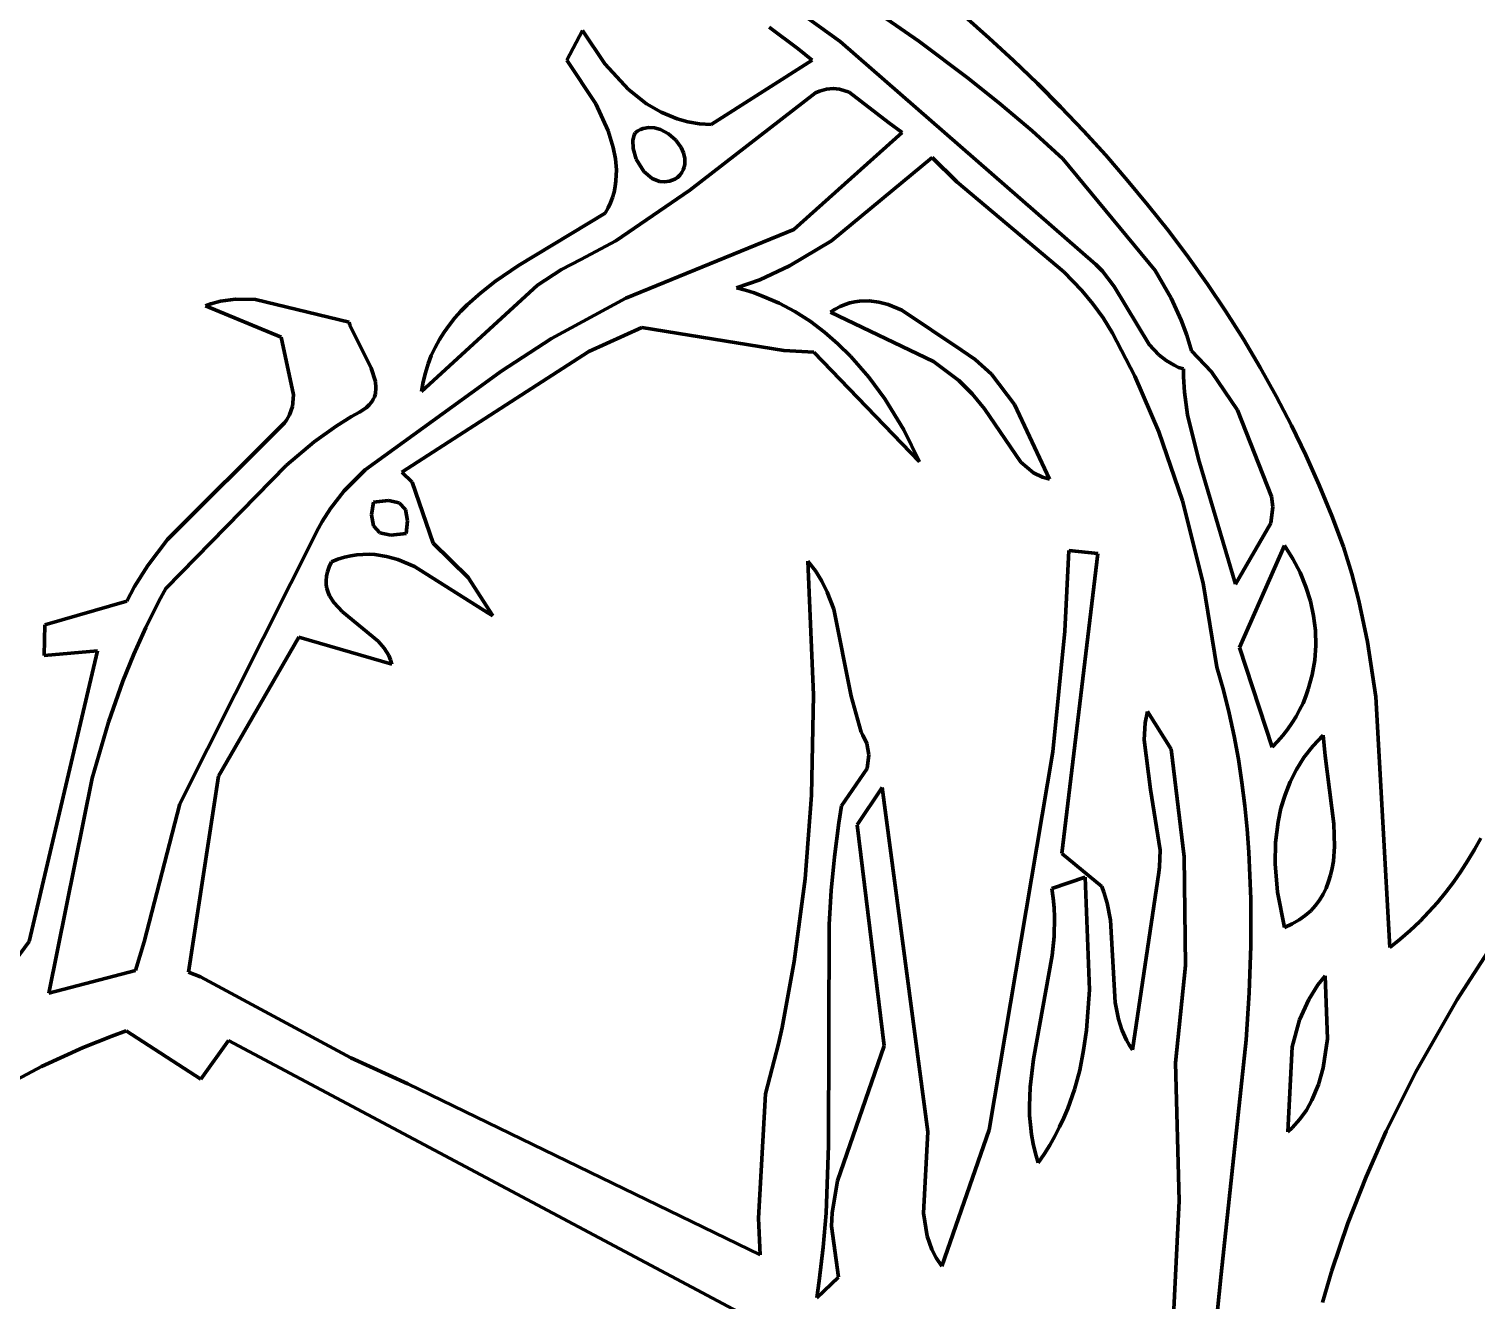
# Model space of a CAD drawing. Header units: millimetres. Extents: x 0 to 15.3, y 0 to 17.7.
# Drawn here: x 1.963 to 3.131, y 15.627 to 16.653 of the extents above; entities that cross this region are included whole.
import ezdxf

# ---------------------------------------------------------------- set-up
doc = ezdxf.new("R2010")
doc.units = ezdxf.units.MM
doc.layers.add('color#0a0a0aff', color=7, linetype='CONTINUOUS', lineweight=100)
doc.layers.add('color#ffffffff', color=7, linetype='CONTINUOUS', lineweight=100)

msp = doc.modelspace()

# ---------------------------------------------------------------- linework, layer by layer
at = {"layer": 'color#0a0a0aff'}
for p, q in [((2.5816, 16.6691), (2.618, 16.643)), ((2.6816, 16.6431), (2.6406, 16.6716)), ((2.7184, 16.6635), (2.7383, 16.6457)), ((2.3972, 16.6278), (2.4099, 16.6518)), ((2.4099, 16.6518), (2.4279, 16.6248)), ((2.584, 16.637), (2.5608, 16.6544)), ((2.618, 16.643), (2.8243, 16.463)), ((2.7215, 16.6131), (2.6816, 16.6431)), ((2.7383, 16.6457), (2.758, 16.6276)), ((2.4206, 16.5927), (2.3972, 16.6278)), ((2.5139, 16.576), (2.5953, 16.6279)), ((2.5953, 16.6279), (2.584, 16.637)), ((2.758, 16.6276), (2.7772, 16.6091)), ((2.4279, 16.6248), (2.4471, 16.6041)), ((2.4471, 16.6041), (2.4617, 16.5927)), ((2.6069, 16.6045), (2.6012, 16.6029)), ((2.6124, 16.605), (2.6069, 16.6045)), ((2.6176, 16.6044), (2.6124, 16.605)), ((2.6252, 16.602), (2.6176, 16.6044)), ((2.7475, 16.5923), (2.7215, 16.6131)), ((2.7772, 16.6091), (2.796, 16.5902)), ((2.4307, 16.5708), (2.4206, 16.5927)), ((2.4617, 16.5927), (2.4736, 16.5858)), ((2.5982, 16.6016), (2.4965, 16.523)), ((2.6012, 16.6029), (2.5982, 16.6016)), ((2.657, 16.5776), (2.6252, 16.602)), ((2.7729, 16.5707), (2.7475, 16.5923)), ((2.4736, 16.5858), (2.4863, 16.5805)), ((2.4863, 16.5805), (2.4951, 16.578)), ((2.796, 16.5902), (2.8144, 16.5709)), ((2.4348, 16.5573), (2.4307, 16.5708)), ((2.4525, 16.5692), (2.4517, 16.5673)), ((2.4546, 16.5708), (2.4525, 16.5692)), ((2.4567, 16.5719), (2.4546, 16.5708)), ((2.4589, 16.5728), (2.4567, 16.5719)), ((2.4635, 16.5736), (2.4589, 16.5728)), ((2.4682, 16.5732), (2.4635, 16.5736)), ((2.4729, 16.5719), (2.4682, 16.5732)), ((2.4795, 16.5684), (2.4729, 16.5719)), ((2.4852, 16.5634), (2.4795, 16.5684)), ((2.4951, 16.578), (2.5044, 16.5765)), ((2.5044, 16.5765), (2.5139, 16.576)), ((2.5806, 16.491), (2.668, 16.5695)), ((2.668, 16.5695), (2.657, 16.5776)), ((2.7977, 16.5483), (2.7729, 16.5707)), ((2.8144, 16.5709), (2.8324, 16.5512)), ((2.4365, 16.5483), (2.4348, 16.5573)), ((2.4517, 16.5673), (2.4507, 16.5632)), ((2.4507, 16.5632), (2.4508, 16.5566)), ((2.4508, 16.5566), (2.4532, 16.5478)), ((2.4896, 16.5574), (2.4852, 16.5634)), ((2.4916, 16.553), (2.4896, 16.5574)), ((2.4373, 16.5392), (2.4365, 16.5483)), ((2.4532, 16.5478), (2.4594, 16.5381)), ((2.4926, 16.5484), (2.4916, 16.553)), ((2.4925, 16.5438), (2.4926, 16.5484)), ((2.6924, 16.5494), (2.611, 16.482)), ((2.7123, 16.5295), (2.6924, 16.5494)), ((2.8723, 16.458), (2.7977, 16.5483)), ((2.8324, 16.5512), (2.8498, 16.5311)), ((2.4369, 16.5303), (2.4373, 16.5392)), ((2.4594, 16.5381), (2.4662, 16.5324)), ((2.4846, 16.5317), (2.4867, 16.533)), ((2.4867, 16.533), (2.4886, 16.5351)), ((2.4886, 16.5351), (2.4901, 16.5372)), ((2.4901, 16.5372), (2.4912, 16.5393)), ((2.4912, 16.5393), (2.4921, 16.5416)), ((2.4921, 16.5416), (2.4925, 16.5438)), ((2.4342, 16.5171), (2.4354, 16.5214)), ((2.4354, 16.5214), (2.4363, 16.5258)), ((2.4363, 16.5258), (2.4369, 16.5303)), ((2.4965, 16.523), (2.437, 16.4821)), ((2.4662, 16.5324), (2.472, 16.53)), ((2.472, 16.53), (2.4761, 16.5295)), ((2.4761, 16.5295), (2.4803, 16.5301)), ((2.4803, 16.5301), (2.4846, 16.5317)), ((2.7985, 16.457), (2.7123, 16.5295)), ((2.8498, 16.5311), (2.8668, 16.5106)), ((2.4307, 16.5085), (2.4326, 16.5127)), ((2.4326, 16.5127), (2.4342, 16.5171)), ((2.8668, 16.5106), (2.8833, 16.4898)), ((2.3583, 16.4621), (2.4284, 16.5043)), ((2.4284, 16.5043), (2.4307, 16.5085)), ((2.4449, 16.4357), (2.5806, 16.491)), ((2.8833, 16.4898), (2.8992, 16.4685)), ((2.437, 16.4821), (2.4086, 16.4669)), ((2.611, 16.482), (2.5772, 16.4617)), ((2.4086, 16.4669), (2.393, 16.4589)), ((2.8243, 16.463), (2.8298, 16.4576)), ((2.8992, 16.4685), (2.9146, 16.4469)), ((2.3396, 16.4493), (2.3583, 16.4621)), ((2.393, 16.4589), (2.3736, 16.4463)), ((2.5772, 16.4617), (2.5532, 16.4506)), ((2.8131, 16.4419), (2.7985, 16.457)), ((2.8298, 16.4576), (2.8392, 16.4452)), ((2.8853, 16.4356), (2.8723, 16.458)), ((2.3736, 16.4463), (2.2801, 16.3603)), ((2.3169, 16.4302), (2.3278, 16.4401)), ((2.3278, 16.4401), (2.3396, 16.4493)), ((2.5532, 16.4506), (2.5343, 16.4439)), ((2.5343, 16.4439), (2.5415, 16.4421)), ((2.5415, 16.4421), (2.5485, 16.4399)), ((2.5485, 16.4399), (2.5554, 16.4374)), ((2.822, 16.4311), (2.8131, 16.4419)), ((2.8392, 16.4452), (2.8675, 16.3982)), ((2.9146, 16.4469), (2.9294, 16.4249)), ((2.1057, 16.4294), (2.1098, 16.431)), ((2.1666, 16.4043), (2.1057, 16.4294)), ((2.1098, 16.431), (2.1178, 16.4332)), ((2.1178, 16.4332), (2.1299, 16.435)), ((2.1299, 16.435), (2.1459, 16.4347)), ((2.1459, 16.4347), (2.2215, 16.4163)), ((2.3118, 16.4251), (2.3169, 16.4302)), ((2.3849, 16.4032), (2.4449, 16.4357)), ((2.5554, 16.4374), (2.5687, 16.4316)), ((2.5687, 16.4316), (2.5815, 16.4248)), ((2.6141, 16.4269), (2.618, 16.429)), ((2.618, 16.429), (2.622, 16.4306)), ((2.622, 16.4306), (2.6259, 16.4319)), ((2.6259, 16.4319), (2.6298, 16.4328)), ((2.6298, 16.4328), (2.6337, 16.4333)), ((2.6337, 16.4333), (2.6414, 16.4335)), ((2.6414, 16.4335), (2.6491, 16.4325)), ((2.6491, 16.4325), (2.6567, 16.4305)), ((2.6567, 16.4305), (2.6679, 16.4259)), ((2.8303, 16.4197), (2.822, 16.4311)), ((2.8934, 16.418), (2.8853, 16.4356)), ((2.2215, 16.4163), (2.2222, 16.4139)), ((2.3025, 16.4141), (2.307, 16.4197)), ((2.307, 16.4197), (2.3118, 16.4251)), ((2.5815, 16.4248), (2.5937, 16.417)), ((2.5937, 16.417), (2.6053, 16.4083)), ((2.6101, 16.4245), (2.6141, 16.4269)), ((2.6934, 16.3845), (2.6101, 16.4245)), ((2.6679, 16.4259), (2.716, 16.3938)), ((2.8378, 16.4075), (2.8303, 16.4197)), ((2.8979, 16.4057), (2.8934, 16.418)), ((2.9294, 16.4249), (2.9436, 16.4025)), ((2.2222, 16.4139), (2.2392, 16.3791)), ((2.2945, 16.4022), (2.2983, 16.4083)), ((2.2983, 16.4083), (2.3025, 16.4141)), ((2.458, 16.4121), (2.4152, 16.3927)), ((2.5724, 16.3933), (2.458, 16.4121)), ((2.6053, 16.4083), (2.6162, 16.3987)), ((2.8559, 16.3726), (2.8378, 16.4075)), ((2.9016, 16.3931), (2.8979, 16.4057)), ((2.1766, 16.3576), (2.1666, 16.4043)), ((2.4152, 16.3927), (2.2641, 16.2952)), ((2.2879, 16.3894), (2.291, 16.3959)), ((2.291, 16.3959), (2.2945, 16.4022)), ((2.344, 16.3765), (2.3849, 16.4032)), ((2.5967, 16.3922), (2.5724, 16.3933)), ((2.6162, 16.3987), (2.6266, 16.3885)), ((2.716, 16.3938), (2.7271, 16.3861)), ((2.8675, 16.3982), (2.8752, 16.39)), ((2.9179, 16.3762), (2.9016, 16.3931)), ((2.9436, 16.4025), (2.9571, 16.3797)), ((2.2831, 16.3754), (2.2853, 16.3826)), ((2.2853, 16.3826), (2.2879, 16.3894)), ((2.682, 16.3036), (2.5967, 16.3922)), ((2.6266, 16.3885), (2.6411, 16.3719)), ((2.7138, 16.3692), (2.6934, 16.3845)), ((2.7271, 16.3861), (2.7401, 16.3742)), ((2.8752, 16.39), (2.8811, 16.3853)), ((2.8811, 16.3853), (2.8877, 16.3815)), ((2.8877, 16.3815), (2.8913, 16.3798)), ((2.2392, 16.3791), (2.2427, 16.3685)), ((2.2814, 16.368), (2.2831, 16.3754)), ((2.3282, 16.365), (2.344, 16.3765)), ((2.6411, 16.3719), (2.6541, 16.3543)), ((2.7401, 16.3742), (2.7587, 16.3497)), ((2.8754, 16.3277), (2.8559, 16.3726)), ((2.8913, 16.3798), (2.8952, 16.3785)), ((2.8952, 16.3785), (2.8952, 16.3722)), ((2.8952, 16.3722), (2.8959, 16.3598)), ((2.9387, 16.3452), (2.9179, 16.3762)), ((2.9571, 16.3797), (2.9701, 16.3565)), ((2.1758, 16.3481), (2.1766, 16.3576)), ((2.2346, 16.2971), (2.3282, 16.365)), ((2.2427, 16.3585), (2.242, 16.3561)), ((2.2427, 16.3685), (2.2432, 16.3634)), ((2.2432, 16.3634), (2.2427, 16.3585)), ((2.2801, 16.3603), (2.2814, 16.368)), ((2.7247, 16.3585), (2.7138, 16.3692)), ((2.7346, 16.3464), (2.7247, 16.3585)), ((2.8959, 16.3598), (2.8984, 16.3415)), ((2.1735, 16.3414), (2.1758, 16.3481)), ((2.2356, 16.3475), (2.233, 16.3455)), ((2.2378, 16.3495), (2.2356, 16.3475)), ((2.2396, 16.3516), (2.2378, 16.3495)), ((2.241, 16.3538), (2.2396, 16.3516)), ((2.242, 16.3561), (2.241, 16.3538)), ((2.6541, 16.3543), (2.6694, 16.3294)), ((2.764, 16.3033), (2.7346, 16.3464)), ((2.7587, 16.3497), (2.7871, 16.2896)), ((2.9701, 16.3565), (2.9823, 16.3329)), ((2.075, 16.2409), (2.1693, 16.3351)), ((2.1693, 16.3351), (2.1709, 16.3371)), ((2.1709, 16.3371), (2.1735, 16.3414)), ((2.2235, 16.3401), (2.211, 16.3324)), ((2.23, 16.3437), (2.2235, 16.3401)), ((2.233, 16.3455), (2.23, 16.3437)), ((2.8984, 16.3415), (2.9072, 16.3056)), ((2.9663, 16.2755), (2.9387, 16.3452)), ((2.211, 16.3324), (2.1932, 16.3196)), ((2.6694, 16.3294), (2.682, 16.3036)), ((2.8944, 16.2721), (2.8754, 16.3277)), ((2.9823, 16.3329), (2.9939, 16.3089)), ((2.1932, 16.3196), (2.171, 16.3007)), ((2.171, 16.3007), (2.0735, 16.2013)), ((2.774, 16.2947), (2.764, 16.3033)), ((2.9072, 16.3056), (2.9371, 16.2048)), ((2.9939, 16.3089), (3.0048, 16.2846)), ((2.2176, 16.28), (2.2346, 16.2971)), ((2.2641, 16.2952), (2.2725, 16.2871)), ((2.7815, 16.2911), (2.774, 16.2947)), ((2.7871, 16.2896), (2.7815, 16.2911)), ((2.2064, 16.2657), (2.2176, 16.28)), ((2.2725, 16.2871), (2.2895, 16.2379)), ((3.0048, 16.2846), (3.015, 16.2599)), ((2.1998, 16.2554), (2.2064, 16.2657)), ((2.2411, 16.2709), (2.2397, 16.2608)), ((2.2532, 16.2724), (2.2411, 16.2709)), ((2.2619, 16.2704), (2.2532, 16.2724)), ((2.2671, 16.2649), (2.2619, 16.2704)), ((2.2688, 16.2558), (2.2671, 16.2649)), ((2.911, 16.2055), (2.8944, 16.2721)), ((2.9656, 16.254), (2.9673, 16.2672)), ((2.9673, 16.2672), (2.9663, 16.2755)), ((2.1967, 16.2499), (2.1998, 16.2554)), ((2.2397, 16.2608), (2.2413, 16.2518)), ((2.2675, 16.2456), (2.2688, 16.2558)), ((2.9371, 16.2048), (2.9656, 16.254)), ((3.015, 16.2599), (3.0244, 16.2348)), ((2.0589, 16.2199), (2.075, 16.2409)), ((2.0848, 16.0273), (2.1967, 16.2499)), ((2.2413, 16.2518), (2.2464, 16.2463)), ((2.2464, 16.2463), (2.2552, 16.2442)), ((2.2552, 16.2442), (2.2675, 16.2456)), ((2.2895, 16.2379), (2.3176, 16.21)), ((2.8261, 16.2294), (2.797, 15.9872)), ((2.7993, 16.1667), (2.8027, 16.2318)), ((2.8027, 16.2318), (2.8261, 16.2294)), ((2.9767, 16.236), (2.9404, 16.1537)), ((2.9836, 16.2253), (2.9767, 16.236)), ((3.0244, 16.2348), (3.0311, 16.2131)), ((2.0482, 16.2029), (2.0589, 16.2199)), ((2.2054, 16.2187), (2.2041, 16.2148)), ((2.2073, 16.2228), (2.2054, 16.2187)), ((2.2125, 16.2249), (2.2073, 16.2228)), ((2.2177, 16.2265), (2.2125, 16.2249)), ((2.2228, 16.2276), (2.2177, 16.2265)), ((2.2278, 16.2284), (2.2228, 16.2276)), ((2.2327, 16.2288), (2.2278, 16.2284)), ((2.2376, 16.2289), (2.2327, 16.2288)), ((2.2424, 16.2286), (2.2376, 16.2289)), ((2.2517, 16.2272), (2.2424, 16.2286)), ((2.2609, 16.2246), (2.2517, 16.2272)), ((2.2742, 16.2191), (2.2609, 16.2246)), ((2.3334, 16.1817), (2.2742, 16.2191)), ((2.5964, 16.1154), (2.5919, 16.2234)), ((2.5919, 16.2234), (2.5981, 16.2156)), ((2.9894, 16.2142), (2.9836, 16.2253)), ((2.2032, 16.2111), (2.2029, 16.2075)), ((2.2029, 16.2075), (2.203, 16.2042)), ((2.2041, 16.2148), (2.2032, 16.2111)), ((2.3176, 16.21), (2.3376, 16.1792)), ((2.5981, 16.2156), (2.6033, 16.2072)), ((2.6033, 16.2072), (2.6076, 16.1984)), ((2.9941, 16.2027), (2.9894, 16.2142)), ((3.0311, 16.2131), (3.0368, 16.1913)), ((2.042, 16.1909), (2.0482, 16.2029)), ((2.0735, 16.2013), (2.0679, 16.1909)), ((2.203, 16.2042), (2.2035, 16.2011)), ((2.2035, 16.2011), (2.2045, 16.1981)), ((2.2045, 16.1981), (2.2057, 16.1952)), ((2.2057, 16.1952), (2.2092, 16.1899)), ((2.6076, 16.1984), (2.6128, 16.1845)), ((2.9222, 16.1377), (2.911, 16.2055)), ((2.9977, 16.1911), (2.9941, 16.2027)), ((1.9759, 16.1718), (2.042, 16.1909)), ((2.0679, 16.1909), (2.0573, 16.1698)), ((2.2092, 16.1899), (2.2162, 16.1825)), ((2.2162, 16.1825), (2.245, 16.1586)), ((2.6128, 16.1845), (2.6269, 16.1144)), ((3.0003, 16.1792), (2.9977, 16.1911)), ((3.0368, 16.1913), (3.0438, 16.1582)), ((1.9752, 16.147), (1.9759, 16.1718)), ((2.3376, 16.1792), (2.3334, 16.1817)), ((3.0017, 16.1672), (3.0003, 16.1792)), ((2.0573, 16.1698), (2.0477, 16.1483)), ((2.1808, 16.162), (2.116, 16.0496)), ((2.2561, 16.1402), (2.1808, 16.162)), ((2.7897, 16.0694), (2.7993, 16.1667)), ((3.002, 16.1552), (3.0017, 16.1672)), ((1.9632, 15.9162), (2.0185, 16.1509)), ((2.0185, 16.1509), (1.9752, 16.147)), ((2.0477, 16.1483), (2.0389, 16.1265)), ((2.245, 16.1586), (2.2497, 16.1531)), ((2.2497, 16.1531), (2.2535, 16.147)), ((2.9404, 16.1537), (2.9668, 16.073)), ((3.0012, 16.1433), (3.002, 16.1552)), ((3.0438, 16.1582), (3.0505, 16.1138)), ((2.2535, 16.147), (2.255, 16.1436)), ((2.255, 16.1436), (2.2561, 16.1402)), ((2.9274, 16.1192), (2.9222, 16.1377)), ((2.9992, 16.1315), (3.0012, 16.1433)), ((2.0389, 16.1265), (2.0273, 16.0932)), ((2.996, 16.12), (2.9992, 16.1315)), ((2.5948, 16.0343), (2.5964, 16.1154)), ((2.6269, 16.1144), (2.6349, 16.0852)), ((2.9321, 16.1006), (2.9274, 16.1192)), ((2.9917, 16.1087), (2.994, 16.1143)), ((2.994, 16.1143), (2.996, 16.12)), ((3.0505, 16.1138), (3.0617, 15.9112)), ((2.8643, 16.0927), (2.8661, 16.1018)), ((2.8661, 16.1018), (2.8852, 16.0716)), ((2.9361, 16.082), (2.9321, 16.1006)), ((2.9861, 16.0979), (2.989, 16.1032)), ((2.989, 16.1032), (2.9917, 16.1087)), ((2.0273, 16.0932), (2.014, 16.048)), ((2.8635, 16.0791), (2.8643, 16.0927)), ((2.9793, 16.0875), (2.9828, 16.0926)), ((2.9828, 16.0926), (2.9861, 16.0979)), ((2.6349, 16.0852), (2.6364, 16.0829)), ((2.6364, 16.0829), (2.6396, 16.076)), ((2.8686, 16.039), (2.8635, 16.0791)), ((2.9395, 16.0633), (2.9361, 16.082)), ((2.9668, 16.073), (2.9712, 16.0777)), ((2.9712, 16.0777), (2.9754, 16.0825)), ((2.9754, 16.0825), (2.9793, 16.0875)), ((3.0079, 16.0827), (2.9997, 16.074)), ((3.0096, 16.0662), (3.0079, 16.0827)), ((2.6396, 16.076), (2.6412, 16.0669)), ((2.6412, 16.0669), (2.6397, 16.0559)), ((2.7383, 15.7641), (2.7897, 16.0694)), ((2.8852, 16.0716), (2.8958, 15.9846)), ((2.9997, 16.074), (2.9925, 16.0648)), ((3.0167, 16.0112), (3.0096, 16.0662)), ((2.6397, 16.0559), (2.6192, 16.0256)), ((2.9424, 16.0446), (2.9395, 16.0633)), ((2.9864, 16.0551), (2.9813, 16.045)), ((2.9925, 16.0648), (2.9864, 16.0551)), ((2.014, 16.048), (1.979, 15.8745)), ((2.116, 16.0496), (2.0919, 15.8913)), ((2.9447, 16.0258), (2.9424, 16.0446)), ((2.9813, 16.045), (2.9772, 16.0346)), ((2.5897, 15.9669), (2.5948, 16.0343)), ((2.6317, 16.0103), (2.652, 16.0405)), ((2.652, 16.0405), (2.6888, 15.7625)), ((2.8763, 15.99), (2.8686, 16.039)), ((2.9772, 16.0346), (2.9739, 16.0239)), ((2.056, 15.9158), (2.0848, 16.0273)), ((2.6192, 16.0256), (2.6169, 16.0119)), ((2.9466, 16.007), (2.9447, 16.0258)), ((2.9739, 16.0239), (2.9716, 16.0129)), ((2.6169, 16.0119), (2.6133, 15.9846)), ((2.6534, 15.832), (2.6317, 16.0103)), ((2.9716, 16.0129), (2.9695, 15.996)), ((3.0171, 15.9929), (3.0167, 16.0112)), ((2.948, 15.9882), (2.9466, 16.007)), ((2.9695, 15.996), (2.9692, 15.9789)), ((3.1303, 15.9905), (3.1354, 15.9996)), ((2.6133, 15.9846), (2.6107, 15.9573)), ((2.797, 15.9872), (2.8292, 15.9605)), ((2.8759, 15.9765), (2.8763, 15.99)), ((2.8958, 15.9846), (2.8968, 15.8968)), ((2.9489, 15.9694), (2.948, 15.9882)), ((3.0162, 15.9811), (3.0171, 15.9929)), ((3.1249, 15.9815), (3.1303, 15.9905)), ((2.8753, 15.9719), (2.8759, 15.9765)), ((2.9692, 15.9789), (2.9711, 15.9559)), ((3.014, 15.9698), (3.0152, 15.9754)), ((3.0152, 15.9754), (3.0162, 15.9811)), ((3.1132, 15.9642), (3.1192, 15.9728)), ((3.1192, 15.9728), (3.1249, 15.9815)), ((2.5809, 15.8999), (2.5897, 15.9669)), ((2.8158, 15.9681), (2.789, 15.9589)), ((2.8192, 15.8772), (2.8158, 15.9681)), ((2.8292, 15.9605), (2.831, 15.9561)), ((2.854, 15.8287), (2.8753, 15.9719)), ((2.9495, 15.9505), (2.9489, 15.9694)), ((3.0104, 15.9593), (3.0124, 15.9645)), ((3.0124, 15.9645), (3.014, 15.9698)), ((3.1069, 15.9559), (3.1132, 15.9642)), ((2.6107, 15.9573), (2.6092, 15.9299)), ((2.789, 15.9589), (2.7901, 15.9511)), ((2.7901, 15.9511), (2.7907, 15.9434)), ((2.831, 15.9561), (2.8337, 15.9472)), ((2.9497, 15.9316), (2.9495, 15.9505)), ((2.9711, 15.9559), (2.9768, 15.9276)), ((3.0017, 15.9452), (3.0051, 15.9496)), ((3.0051, 15.9496), (3.0079, 15.9544)), ((3.0079, 15.9544), (3.0104, 15.9593)), ((3.1002, 15.9478), (3.1069, 15.9559)), ((2.7907, 15.9434), (2.791, 15.9357)), ((2.8337, 15.9472), (2.8363, 15.9333)), ((2.9885, 15.9336), (2.9935, 15.9372)), ((2.9935, 15.9372), (2.9979, 15.941)), ((2.9979, 15.941), (3.0017, 15.9452)), ((3.0859, 15.9324), (3.0932, 15.94)), ((3.0932, 15.94), (3.1002, 15.9478)), ((2.6092, 15.9299), (2.6085, 15.7515)), ((2.791, 15.9357), (2.7907, 15.9203)), ((2.8363, 15.9333), (2.84, 15.8669)), ((2.9495, 15.9127), (2.9497, 15.9316)), ((2.9768, 15.9276), (2.983, 15.9304)), ((2.983, 15.9304), (2.9885, 15.9336)), ((3.0782, 15.925), (3.0859, 15.9324)), ((3.1599, 15.937), (3.1161, 15.8693)), ((1.9158, 15.8522), (1.9632, 15.9162)), ((2.0491, 15.8928), (2.056, 15.9158)), ((2.7907, 15.9203), (2.7893, 15.9049)), ((3.0617, 15.9112), (3.0701, 15.918)), ((3.0701, 15.918), (3.0782, 15.925)), ((2.7893, 15.9049), (2.7741, 15.8212)), ((2.9482, 15.8748), (2.9495, 15.9127)), ((1.979, 15.8745), (2.0491, 15.8928)), ((2.0919, 15.8913), (2.1015, 15.8876)), ((2.5711, 15.8467), (2.5809, 15.8999)), ((2.8968, 15.8968), (2.8887, 15.8183)), ((2.1015, 15.8876), (2.223, 15.8222)), ((3.0038, 15.8811), (2.9964, 15.8694)), ((3.0096, 15.8884), (3.0038, 15.8811)), ((3.0115, 15.8375), (3.0096, 15.8884)), ((2.817, 15.8445), (2.8192, 15.8772)), ((2.9458, 15.8369), (2.9482, 15.8748)), ((2.9964, 15.8694), (2.989, 15.8529)), ((3.1161, 15.8693), (3.0829, 15.811)), ((2.84, 15.8669), (2.8426, 15.8534)), ((2.0416, 15.8441), (2.0299, 15.8398)), ((2.1018, 15.805), (2.0416, 15.8441)), ((2.5682, 15.8335), (2.5711, 15.8467)), ((2.8146, 15.8283), (2.817, 15.8445)), ((2.8426, 15.8534), (2.8453, 15.8448)), ((2.8453, 15.8448), (2.8491, 15.8366)), ((2.989, 15.8529), (2.983, 15.8311)), ((2.0299, 15.8398), (2.0069, 15.8306)), ((2.1241, 15.8361), (2.1018, 15.805)), ((2.6173, 15.5738), (2.1241, 15.8361)), ((2.5578, 15.7932), (2.5682, 15.8335)), ((2.6158, 15.7229), (2.6534, 15.832)), ((2.8491, 15.8366), (2.8514, 15.8326)), ((2.8514, 15.8326), (2.854, 15.8287)), ((2.9257, 15.6476), (2.9458, 15.8369)), ((3.0081, 15.8141), (3.0115, 15.8375)), ((2.0069, 15.8306), (1.9731, 15.8151)), ((2.223, 15.8222), (2.269, 15.8013)), ((2.7741, 15.8212), (2.7714, 15.7985)), ((2.8114, 15.8124), (2.8146, 15.8283)), ((2.983, 15.8311), (2.9795, 15.7626)), ((1.9731, 15.8151), (1.9076, 15.7804)), ((2.8072, 15.7967), (2.8114, 15.8124)), ((2.8887, 15.8183), (2.8918, 15.7067)), ((3.0043, 15.8007), (3.0081, 15.8141)), ((3.0829, 15.811), (3.0589, 15.7629)), ((2.269, 15.8013), (2.5534, 15.6632)), ((2.7714, 15.7985), (2.7709, 15.7833)), ((2.9989, 15.788), (3.0043, 15.8007)), ((2.552, 15.6928), (2.5578, 15.7932)), ((2.8018, 15.7814), (2.8072, 15.7967)), ((2.9944, 15.78), (2.9989, 15.788)), ((2.7709, 15.7833), (2.771, 15.7756)), ((2.771, 15.7756), (2.7716, 15.768)), ((2.7952, 15.7664), (2.7987, 15.7738)), ((2.7987, 15.7738), (2.8018, 15.7814)), ((2.9891, 15.7726), (2.9944, 15.78)), ((2.6888, 15.7625), (2.6854, 15.6969)), ((2.7, 15.6539), (2.7383, 15.7641)), ((2.7716, 15.768), (2.7725, 15.7604)), ((2.7914, 15.759), (2.7952, 15.7664)), ((2.9795, 15.7626), (2.983, 15.7658)), ((2.983, 15.7658), (2.9891, 15.7726)), ((3.0589, 15.7629), (3.0426, 15.7261)), ((2.6085, 15.7515), (2.6066, 15.6967)), ((2.7725, 15.7604), (2.7738, 15.7528)), ((2.7738, 15.7528), (2.7756, 15.7451)), ((2.7828, 15.7445), (2.7873, 15.7517)), ((2.7873, 15.7517), (2.7914, 15.759)), ((2.7756, 15.7451), (2.7779, 15.7375)), ((2.7779, 15.7375), (2.7828, 15.7445)), ((2.6115, 15.697), (2.6158, 15.7229)), ((3.0426, 15.7261), (3.028, 15.6887)), ((2.8918, 15.7067), (2.8815, 15.4972)), ((2.5534, 15.6632), (2.552, 15.6928)), ((2.6066, 15.6967), (2.6044, 15.6694)), ((2.6109, 15.6863), (2.6115, 15.697)), ((2.6854, 15.6969), (2.6882, 15.6783)), ((2.6166, 15.6451), (2.6109, 15.6863)), ((3.028, 15.6887), (3.0151, 15.6505)), ((2.6044, 15.6694), (2.6011, 15.6421)), ((2.6882, 15.6783), (2.692, 15.6675)), ((2.692, 15.6675), (2.6955, 15.6606)), ((2.6955, 15.6606), (2.7, 15.6539)), ((2.5991, 15.6285), (2.6166, 15.6451)), ((2.9198, 15.5913), (2.9257, 15.6476)), ((3.0151, 15.6505), (3.0075, 15.6247)), ((2.6011, 15.6421), (2.5991, 15.6285))]:
    msp.add_line(p, q, dxfattribs=at)
at = {"layer": 'color#ffffffff'}
for p, q in [((2.618, 16.643), (2.5816, 16.6691)), ((2.6406, 16.6716), (2.6816, 16.6431)), ((2.7383, 16.6457), (2.7184, 16.6635)), ((2.4099, 16.6518), (2.3972, 16.6278)), ((2.4279, 16.6248), (2.4099, 16.6518)), ((2.5608, 16.6544), (2.584, 16.637)), ((2.8243, 16.463), (2.618, 16.643)), ((2.6816, 16.6431), (2.7215, 16.6131)), ((2.758, 16.6276), (2.7383, 16.6457)), ((2.3972, 16.6278), (2.4206, 16.5927)), ((2.5953, 16.6279), (2.5139, 16.576)), ((2.584, 16.637), (2.5953, 16.6279)), ((2.7772, 16.6091), (2.758, 16.6276)), ((2.4471, 16.6041), (2.4279, 16.6248)), ((2.4617, 16.5927), (2.4471, 16.6041)), ((2.6012, 16.6029), (2.6069, 16.6045)), ((2.6069, 16.6045), (2.6124, 16.605)), ((2.6124, 16.605), (2.6176, 16.6044)), ((2.6176, 16.6044), (2.6252, 16.602)), ((2.7215, 16.6131), (2.7475, 16.5923)), ((2.796, 16.5902), (2.7772, 16.6091)), ((2.4206, 16.5927), (2.4307, 16.5708)), ((2.4736, 16.5858), (2.4617, 16.5927)), ((2.4965, 16.523), (2.5982, 16.6016)), ((2.5982, 16.6016), (2.6012, 16.6029)), ((2.6252, 16.602), (2.657, 16.5776)), ((2.7475, 16.5923), (2.7729, 16.5707)), ((2.4863, 16.5805), (2.4736, 16.5858)), ((2.4951, 16.578), (2.4863, 16.5805)), ((2.8144, 16.5709), (2.796, 16.5902)), ((2.4307, 16.5708), (2.4348, 16.5573)), ((2.4517, 16.5673), (2.4525, 16.5692)), ((2.4525, 16.5692), (2.4546, 16.5708)), ((2.4546, 16.5708), (2.4567, 16.5719)), ((2.4567, 16.5719), (2.4589, 16.5728)), ((2.4589, 16.5728), (2.4635, 16.5736)), ((2.4635, 16.5736), (2.4682, 16.5732)), ((2.4682, 16.5732), (2.4729, 16.5719)), ((2.4729, 16.5719), (2.4795, 16.5684)), ((2.4795, 16.5684), (2.4852, 16.5634)), ((2.5044, 16.5765), (2.4951, 16.578)), ((2.5139, 16.576), (2.5044, 16.5765)), ((2.668, 16.5695), (2.5806, 16.491)), ((2.657, 16.5776), (2.668, 16.5695)), ((2.7729, 16.5707), (2.7977, 16.5483)), ((2.8324, 16.5512), (2.8144, 16.5709)), ((2.4348, 16.5573), (2.4365, 16.5483)), ((2.4507, 16.5632), (2.4517, 16.5673)), ((2.4508, 16.5566), (2.4507, 16.5632)), ((2.4532, 16.5478), (2.4508, 16.5566)), ((2.4852, 16.5634), (2.4896, 16.5574)), ((2.4896, 16.5574), (2.4916, 16.553)), ((2.4365, 16.5483), (2.4373, 16.5392)), ((2.4594, 16.5381), (2.4532, 16.5478)), ((2.4916, 16.553), (2.4926, 16.5484)), ((2.4926, 16.5484), (2.4925, 16.5438)), ((2.611, 16.482), (2.6924, 16.5494)), ((2.6924, 16.5494), (2.7123, 16.5295)), ((2.7977, 16.5483), (2.8723, 16.458)), ((2.8498, 16.5311), (2.8324, 16.5512)), ((2.4373, 16.5392), (2.4369, 16.5303)), ((2.4662, 16.5324), (2.4594, 16.5381)), ((2.4867, 16.533), (2.4846, 16.5317)), ((2.4886, 16.5351), (2.4867, 16.533)), ((2.4901, 16.5372), (2.4886, 16.5351)), ((2.4912, 16.5393), (2.4901, 16.5372)), ((2.4921, 16.5416), (2.4912, 16.5393)), ((2.4925, 16.5438), (2.4921, 16.5416)), ((2.4354, 16.5214), (2.4342, 16.5171)), ((2.4363, 16.5258), (2.4354, 16.5214)), ((2.4369, 16.5303), (2.4363, 16.5258)), ((2.437, 16.4821), (2.4965, 16.523)), ((2.472, 16.53), (2.4662, 16.5324)), ((2.4761, 16.5295), (2.472, 16.53)), ((2.4803, 16.5301), (2.4761, 16.5295)), ((2.4846, 16.5317), (2.4803, 16.5301)), ((2.7123, 16.5295), (2.7985, 16.457)), ((2.8668, 16.5106), (2.8498, 16.5311)), ((2.4326, 16.5127), (2.4307, 16.5085)), ((2.4342, 16.5171), (2.4326, 16.5127)), ((2.8833, 16.4898), (2.8668, 16.5106)), ((2.4284, 16.5043), (2.3583, 16.4621)), ((2.4307, 16.5085), (2.4284, 16.5043)), ((2.5806, 16.491), (2.4449, 16.4357)), ((2.8992, 16.4685), (2.8833, 16.4898)), ((2.4086, 16.4669), (2.437, 16.4821)), ((2.5772, 16.4617), (2.611, 16.482)), ((2.393, 16.4589), (2.4086, 16.4669)), ((2.8298, 16.4576), (2.8243, 16.463)), ((2.9146, 16.4469), (2.8992, 16.4685)), ((2.3583, 16.4621), (2.3396, 16.4493)), ((2.3736, 16.4463), (2.393, 16.4589)), ((2.5532, 16.4506), (2.5772, 16.4617)), ((2.7985, 16.457), (2.8131, 16.4419)), ((2.8392, 16.4452), (2.8298, 16.4576)), ((2.8723, 16.458), (2.8853, 16.4356)), ((2.2801, 16.3603), (2.3736, 16.4463)), ((2.3278, 16.4401), (2.3169, 16.4302)), ((2.3396, 16.4493), (2.3278, 16.4401)), ((2.5343, 16.4439), (2.5532, 16.4506)), ((2.5415, 16.4421), (2.5343, 16.4439)), ((2.5485, 16.4399), (2.5415, 16.4421)), ((2.5554, 16.4374), (2.5485, 16.4399)), ((2.8131, 16.4419), (2.822, 16.4311)), ((2.8675, 16.3982), (2.8392, 16.4452)), ((2.9294, 16.4249), (2.9146, 16.4469)), ((2.1098, 16.431), (2.1057, 16.4294)), ((2.1057, 16.4294), (2.1666, 16.4043)), ((2.1178, 16.4332), (2.1098, 16.431)), ((2.1299, 16.435), (2.1178, 16.4332)), ((2.1459, 16.4347), (2.1299, 16.435)), ((2.2215, 16.4163), (2.1459, 16.4347)), ((2.3169, 16.4302), (2.3118, 16.4251)), ((2.4449, 16.4357), (2.3849, 16.4032)), ((2.5687, 16.4316), (2.5554, 16.4374)), ((2.5815, 16.4248), (2.5687, 16.4316)), ((2.618, 16.429), (2.6141, 16.4269)), ((2.622, 16.4306), (2.618, 16.429)), ((2.6259, 16.4319), (2.622, 16.4306)), ((2.6298, 16.4328), (2.6259, 16.4319)), ((2.6337, 16.4333), (2.6298, 16.4328)), ((2.6414, 16.4335), (2.6337, 16.4333)), ((2.6491, 16.4325), (2.6414, 16.4335)), ((2.6567, 16.4305), (2.6491, 16.4325)), ((2.6679, 16.4259), (2.6567, 16.4305)), ((2.822, 16.4311), (2.8303, 16.4197)), ((2.8853, 16.4356), (2.8934, 16.418)), ((2.2222, 16.4139), (2.2215, 16.4163)), ((2.307, 16.4197), (2.3025, 16.4141)), ((2.3118, 16.4251), (2.307, 16.4197)), ((2.5937, 16.417), (2.5815, 16.4248)), ((2.6053, 16.4083), (2.5937, 16.417)), ((2.6141, 16.4269), (2.6101, 16.4245)), ((2.6101, 16.4245), (2.6934, 16.3845)), ((2.716, 16.3938), (2.6679, 16.4259)), ((2.8303, 16.4197), (2.8378, 16.4075)), ((2.8934, 16.418), (2.8979, 16.4057)), ((2.9436, 16.4025), (2.9294, 16.4249)), ((2.2392, 16.3791), (2.2222, 16.4139)), ((2.2983, 16.4083), (2.2945, 16.4022)), ((2.3025, 16.4141), (2.2983, 16.4083)), ((2.4152, 16.3927), (2.458, 16.4121)), ((2.458, 16.4121), (2.5724, 16.3933)), ((2.6162, 16.3987), (2.6053, 16.4083)), ((2.8378, 16.4075), (2.8559, 16.3726)), ((2.8979, 16.4057), (2.9016, 16.3931)), ((2.1666, 16.4043), (2.1766, 16.3576)), ((2.2641, 16.2952), (2.4152, 16.3927)), ((2.291, 16.3959), (2.2879, 16.3894)), ((2.2945, 16.4022), (2.291, 16.3959)), ((2.3849, 16.4032), (2.344, 16.3765)), ((2.5724, 16.3933), (2.5967, 16.3922)), ((2.6266, 16.3885), (2.6162, 16.3987)), ((2.7271, 16.3861), (2.716, 16.3938)), ((2.8752, 16.39), (2.8675, 16.3982)), ((2.9016, 16.3931), (2.9179, 16.3762)), ((2.9571, 16.3797), (2.9436, 16.4025)), ((2.2853, 16.3826), (2.2831, 16.3754)), ((2.2879, 16.3894), (2.2853, 16.3826)), ((2.5967, 16.3922), (2.682, 16.3036)), ((2.6411, 16.3719), (2.6266, 16.3885)), ((2.6934, 16.3845), (2.7138, 16.3692)), ((2.7401, 16.3742), (2.7271, 16.3861)), ((2.8811, 16.3853), (2.8752, 16.39)), ((2.8877, 16.3815), (2.8811, 16.3853)), ((2.8913, 16.3798), (2.8877, 16.3815)), ((2.2427, 16.3685), (2.2392, 16.3791)), ((2.2831, 16.3754), (2.2814, 16.368)), ((2.344, 16.3765), (2.3282, 16.365)), ((2.6541, 16.3543), (2.6411, 16.3719)), ((2.7587, 16.3497), (2.7401, 16.3742)), ((2.8559, 16.3726), (2.8754, 16.3277)), ((2.8952, 16.3785), (2.8913, 16.3798)), ((2.8952, 16.3722), (2.8952, 16.3785)), ((2.8959, 16.3598), (2.8952, 16.3722)), ((2.9179, 16.3762), (2.9387, 16.3452)), ((2.9701, 16.3565), (2.9571, 16.3797)), ((2.1766, 16.3576), (2.1758, 16.3481)), ((2.3282, 16.365), (2.2346, 16.2971)), ((2.242, 16.3561), (2.2427, 16.3585)), ((2.2432, 16.3634), (2.2427, 16.3685)), ((2.2427, 16.3585), (2.2432, 16.3634)), ((2.2814, 16.368), (2.2801, 16.3603)), ((2.7138, 16.3692), (2.7247, 16.3585)), ((2.7247, 16.3585), (2.7346, 16.3464)), ((2.8984, 16.3415), (2.8959, 16.3598)), ((2.1758, 16.3481), (2.1735, 16.3414)), ((2.233, 16.3455), (2.2356, 16.3475)), ((2.2356, 16.3475), (2.2378, 16.3495)), ((2.2378, 16.3495), (2.2396, 16.3516)), ((2.2396, 16.3516), (2.241, 16.3538)), ((2.241, 16.3538), (2.242, 16.3561)), ((2.6694, 16.3294), (2.6541, 16.3543)), ((2.7346, 16.3464), (2.764, 16.3033)), ((2.7871, 16.2896), (2.7587, 16.3497)), ((2.9823, 16.3329), (2.9701, 16.3565)), ((2.1693, 16.3351), (2.075, 16.2409)), ((2.1709, 16.3371), (2.1693, 16.3351)), ((2.1735, 16.3414), (2.1709, 16.3371)), ((2.211, 16.3324), (2.2235, 16.3401)), ((2.2235, 16.3401), (2.23, 16.3437)), ((2.23, 16.3437), (2.233, 16.3455)), ((2.9072, 16.3056), (2.8984, 16.3415)), ((2.9387, 16.3452), (2.9663, 16.2755)), ((2.1932, 16.3196), (2.211, 16.3324)), ((2.682, 16.3036), (2.6694, 16.3294)), ((2.8754, 16.3277), (2.8944, 16.2721)), ((2.9939, 16.3089), (2.9823, 16.3329)), ((2.171, 16.3007), (2.1932, 16.3196)), ((2.0735, 16.2013), (2.171, 16.3007)), ((2.764, 16.3033), (2.774, 16.2947)), ((2.9371, 16.2048), (2.9072, 16.3056)), ((3.0048, 16.2846), (2.9939, 16.3089)), ((2.2346, 16.2971), (2.2176, 16.28)), ((2.2725, 16.2871), (2.2641, 16.2952)), ((2.774, 16.2947), (2.7815, 16.2911)), ((2.7815, 16.2911), (2.7871, 16.2896)), ((2.2176, 16.28), (2.2064, 16.2657)), ((2.2895, 16.2379), (2.2725, 16.2871)), ((3.015, 16.2599), (3.0048, 16.2846)), ((2.2064, 16.2657), (2.1998, 16.2554)), ((2.2397, 16.2608), (2.2411, 16.2709)), ((2.2411, 16.2709), (2.2532, 16.2724)), ((2.2532, 16.2724), (2.2619, 16.2704)), ((2.2619, 16.2704), (2.2671, 16.2649)), ((2.2671, 16.2649), (2.2688, 16.2558)), ((2.8944, 16.2721), (2.911, 16.2055)), ((2.9673, 16.2672), (2.9656, 16.254)), ((2.9663, 16.2755), (2.9673, 16.2672)), ((2.1998, 16.2554), (2.1967, 16.2499)), ((2.2413, 16.2518), (2.2397, 16.2608)), ((2.2688, 16.2558), (2.2675, 16.2456)), ((2.9656, 16.254), (2.9371, 16.2048)), ((3.0244, 16.2348), (3.015, 16.2599)), ((2.075, 16.2409), (2.0589, 16.2199)), ((2.1967, 16.2499), (2.0848, 16.0273)), ((2.2464, 16.2463), (2.2413, 16.2518)), ((2.2552, 16.2442), (2.2464, 16.2463)), ((2.2675, 16.2456), (2.2552, 16.2442)), ((2.3176, 16.21), (2.2895, 16.2379)), ((2.797, 15.9872), (2.8261, 16.2294)), ((2.8027, 16.2318), (2.7993, 16.1667)), ((2.8261, 16.2294), (2.8027, 16.2318)), ((2.9404, 16.1537), (2.9767, 16.236)), ((2.9767, 16.236), (2.9836, 16.2253)), ((3.0311, 16.2131), (3.0244, 16.2348)), ((2.0589, 16.2199), (2.0482, 16.2029)), ((2.2041, 16.2148), (2.2054, 16.2187)), ((2.2054, 16.2187), (2.2073, 16.2228)), ((2.2073, 16.2228), (2.2125, 16.2249)), ((2.2125, 16.2249), (2.2177, 16.2265)), ((2.2177, 16.2265), (2.2228, 16.2276)), ((2.2228, 16.2276), (2.2278, 16.2284)), ((2.2278, 16.2284), (2.2327, 16.2288)), ((2.2327, 16.2288), (2.2376, 16.2289)), ((2.2376, 16.2289), (2.2424, 16.2286)), ((2.2424, 16.2286), (2.2517, 16.2272)), ((2.2517, 16.2272), (2.2609, 16.2246)), ((2.2609, 16.2246), (2.2742, 16.2191)), ((2.2742, 16.2191), (2.3334, 16.1817)), ((2.5981, 16.2156), (2.5919, 16.2234)), ((2.5919, 16.2234), (2.5964, 16.1154)), ((2.9836, 16.2253), (2.9894, 16.2142)), ((2.2029, 16.2075), (2.2032, 16.2111)), ((2.203, 16.2042), (2.2029, 16.2075)), ((2.2032, 16.2111), (2.2041, 16.2148)), ((2.3376, 16.1792), (2.3176, 16.21)), ((2.6033, 16.2072), (2.5981, 16.2156)), ((2.6076, 16.1984), (2.6033, 16.2072)), ((2.9894, 16.2142), (2.9941, 16.2027)), ((3.0368, 16.1913), (3.0311, 16.2131)), ((2.0482, 16.2029), (2.042, 16.1909)), ((2.0679, 16.1909), (2.0735, 16.2013)), ((2.2035, 16.2011), (2.203, 16.2042)), ((2.2045, 16.1981), (2.2035, 16.2011)), ((2.2057, 16.1952), (2.2045, 16.1981)), ((2.2092, 16.1899), (2.2057, 16.1952)), ((2.6128, 16.1845), (2.6076, 16.1984)), ((2.911, 16.2055), (2.9222, 16.1377)), ((2.9941, 16.2027), (2.9977, 16.1911)), ((2.042, 16.1909), (1.9759, 16.1718)), ((2.0573, 16.1698), (2.0679, 16.1909)), ((2.2162, 16.1825), (2.2092, 16.1899)), ((2.245, 16.1586), (2.2162, 16.1825)), ((2.6269, 16.1144), (2.6128, 16.1845)), ((2.9977, 16.1911), (3.0003, 16.1792)), ((3.0438, 16.1582), (3.0368, 16.1913)), ((1.9759, 16.1718), (1.9752, 16.147)), ((2.3334, 16.1817), (2.3376, 16.1792)), ((3.0003, 16.1792), (3.0017, 16.1672)), ((2.0477, 16.1483), (2.0573, 16.1698)), ((2.116, 16.0496), (2.1808, 16.162)), ((2.1808, 16.162), (2.2561, 16.1402)), ((2.7993, 16.1667), (2.7897, 16.0694)), ((3.0017, 16.1672), (3.002, 16.1552)), ((2.0185, 16.1509), (1.9632, 15.9162)), ((1.9752, 16.147), (2.0185, 16.1509)), ((2.0389, 16.1265), (2.0477, 16.1483)), ((2.2497, 16.1531), (2.245, 16.1586)), ((2.2535, 16.147), (2.2497, 16.1531)), ((2.9668, 16.073), (2.9404, 16.1537)), ((3.002, 16.1552), (3.0012, 16.1433)), ((3.0505, 16.1138), (3.0438, 16.1582)), ((2.255, 16.1436), (2.2535, 16.147)), ((2.2561, 16.1402), (2.255, 16.1436)), ((2.9222, 16.1377), (2.9274, 16.1192)), ((3.0012, 16.1433), (2.9992, 16.1315)), ((2.0273, 16.0932), (2.0389, 16.1265)), ((2.9992, 16.1315), (2.996, 16.12)), ((2.5964, 16.1154), (2.5948, 16.0343)), ((2.6349, 16.0852), (2.6269, 16.1144)), ((2.9274, 16.1192), (2.9321, 16.1006)), ((2.994, 16.1143), (2.9917, 16.1087)), ((2.996, 16.12), (2.994, 16.1143)), ((3.0617, 15.9112), (3.0505, 16.1138)), ((2.8661, 16.1018), (2.8643, 16.0927)), ((2.8852, 16.0716), (2.8661, 16.1018)), ((2.9321, 16.1006), (2.9361, 16.082)), ((2.989, 16.1032), (2.9861, 16.0979)), ((2.9917, 16.1087), (2.989, 16.1032)), ((2.014, 16.048), (2.0273, 16.0932)), ((2.8643, 16.0927), (2.8635, 16.0791)), ((2.9828, 16.0926), (2.9793, 16.0875)), ((2.9861, 16.0979), (2.9828, 16.0926)), ((2.6364, 16.0829), (2.6349, 16.0852)), ((2.6396, 16.076), (2.6364, 16.0829)), ((2.8635, 16.0791), (2.8686, 16.039)), ((2.9361, 16.082), (2.9395, 16.0633)), ((2.9712, 16.0777), (2.9668, 16.073)), ((2.9754, 16.0825), (2.9712, 16.0777)), ((2.9793, 16.0875), (2.9754, 16.0825)), ((2.9997, 16.074), (3.0079, 16.0827)), ((3.0079, 16.0827), (3.0096, 16.0662)), ((2.6412, 16.0669), (2.6396, 16.076)), ((2.6397, 16.0559), (2.6412, 16.0669)), ((2.7897, 16.0694), (2.7383, 15.7641)), ((2.8958, 15.9846), (2.8852, 16.0716)), ((2.9925, 16.0648), (2.9997, 16.074)), ((3.0096, 16.0662), (3.0167, 16.0112)), ((2.6192, 16.0256), (2.6397, 16.0559)), ((2.9395, 16.0633), (2.9424, 16.0446)), ((2.9813, 16.045), (2.9864, 16.0551)), ((2.9864, 16.0551), (2.9925, 16.0648)), ((1.979, 15.8745), (2.014, 16.048)), ((2.0919, 15.8913), (2.116, 16.0496)), ((2.9424, 16.0446), (2.9447, 16.0258)), ((2.9772, 16.0346), (2.9813, 16.045)), ((2.5948, 16.0343), (2.5897, 15.9669)), ((2.652, 16.0405), (2.6317, 16.0103)), ((2.6888, 15.7625), (2.652, 16.0405)), ((2.8686, 16.039), (2.8763, 15.99)), ((2.9739, 16.0239), (2.9772, 16.0346)), ((2.0848, 16.0273), (2.056, 15.9158)), ((2.6169, 16.0119), (2.6192, 16.0256)), ((2.9447, 16.0258), (2.9466, 16.007)), ((2.9716, 16.0129), (2.9739, 16.0239)), ((2.6133, 15.9846), (2.6169, 16.0119)), ((2.6317, 16.0103), (2.6534, 15.832)), ((2.9695, 15.996), (2.9716, 16.0129)), ((3.0167, 16.0112), (3.0171, 15.9929)), ((2.9466, 16.007), (2.948, 15.9882)), ((2.9692, 15.9789), (2.9695, 15.996)), ((3.1354, 15.9996), (3.1303, 15.9905)), ((2.6107, 15.9573), (2.6133, 15.9846)), ((2.8292, 15.9605), (2.797, 15.9872)), ((2.8763, 15.99), (2.8759, 15.9765)), ((2.8968, 15.8968), (2.8958, 15.9846)), ((2.948, 15.9882), (2.9489, 15.9694)), ((3.0171, 15.9929), (3.0162, 15.9811)), ((3.1303, 15.9905), (3.1249, 15.9815)), ((2.8759, 15.9765), (2.8753, 15.9719)), ((2.9711, 15.9559), (2.9692, 15.9789)), ((3.0152, 15.9754), (3.014, 15.9698)), ((3.0162, 15.9811), (3.0152, 15.9754)), ((3.1192, 15.9728), (3.1132, 15.9642)), ((3.1249, 15.9815), (3.1192, 15.9728)), ((2.5897, 15.9669), (2.5809, 15.8999)), ((2.789, 15.9589), (2.8158, 15.9681)), ((2.8158, 15.9681), (2.8192, 15.8772)), ((2.831, 15.9561), (2.8292, 15.9605)), ((2.8753, 15.9719), (2.854, 15.8287)), ((2.9489, 15.9694), (2.9495, 15.9505)), ((3.0124, 15.9645), (3.0104, 15.9593)), ((3.014, 15.9698), (3.0124, 15.9645)), ((3.1132, 15.9642), (3.1069, 15.9559)), ((2.6092, 15.9299), (2.6107, 15.9573)), ((2.7901, 15.9511), (2.789, 15.9589)), ((2.7907, 15.9434), (2.7901, 15.9511)), ((2.8337, 15.9472), (2.831, 15.9561)), ((2.9495, 15.9505), (2.9497, 15.9316)), ((2.9768, 15.9276), (2.9711, 15.9559)), ((3.0051, 15.9496), (3.0017, 15.9452)), ((3.0079, 15.9544), (3.0051, 15.9496)), ((3.0104, 15.9593), (3.0079, 15.9544)), ((3.1069, 15.9559), (3.1002, 15.9478)), ((2.791, 15.9357), (2.7907, 15.9434)), ((2.8363, 15.9333), (2.8337, 15.9472)), ((2.9935, 15.9372), (2.9885, 15.9336)), ((2.9979, 15.941), (2.9935, 15.9372)), ((3.0017, 15.9452), (2.9979, 15.941)), ((3.0932, 15.94), (3.0859, 15.9324)), ((3.1002, 15.9478), (3.0932, 15.94)), ((2.6085, 15.7515), (2.6092, 15.9299)), ((2.7907, 15.9203), (2.791, 15.9357)), ((2.84, 15.8669), (2.8363, 15.9333)), ((2.9497, 15.9316), (2.9495, 15.9127)), ((2.983, 15.9304), (2.9768, 15.9276)), ((2.9885, 15.9336), (2.983, 15.9304)), ((3.0859, 15.9324), (3.0782, 15.925)), ((3.1161, 15.8693), (3.1599, 15.937)), ((1.9632, 15.9162), (1.9158, 15.8522)), ((2.056, 15.9158), (2.0491, 15.8928)), ((2.7893, 15.9049), (2.7907, 15.9203)), ((3.0701, 15.918), (3.0617, 15.9112)), ((3.0782, 15.925), (3.0701, 15.918)), ((2.7741, 15.8212), (2.7893, 15.9049)), ((2.9495, 15.9127), (2.9482, 15.8748)), ((2.0491, 15.8928), (1.979, 15.8745)), ((2.1015, 15.8876), (2.0919, 15.8913)), ((2.5809, 15.8999), (2.5711, 15.8467)), ((2.8887, 15.8183), (2.8968, 15.8968)), ((2.223, 15.8222), (2.1015, 15.8876)), ((2.9964, 15.8694), (3.0038, 15.8811)), ((3.0038, 15.8811), (3.0096, 15.8884)), ((3.0096, 15.8884), (3.0115, 15.8375)), ((2.8192, 15.8772), (2.817, 15.8445)), ((2.9482, 15.8748), (2.9458, 15.8369)), ((2.989, 15.8529), (2.9964, 15.8694)), ((3.0829, 15.811), (3.1161, 15.8693)), ((2.8426, 15.8534), (2.84, 15.8669)), ((2.0299, 15.8398), (2.0416, 15.8441)), ((2.0416, 15.8441), (2.1018, 15.805)), ((2.5711, 15.8467), (2.5682, 15.8335)), ((2.817, 15.8445), (2.8146, 15.8283)), ((2.8453, 15.8448), (2.8426, 15.8534)), ((2.8491, 15.8366), (2.8453, 15.8448)), ((2.983, 15.8311), (2.989, 15.8529)), ((2.0069, 15.8306), (2.0299, 15.8398)), ((2.1018, 15.805), (2.1241, 15.8361)), ((2.1241, 15.8361), (2.6173, 15.5738)), ((2.5682, 15.8335), (2.5578, 15.7932)), ((2.6534, 15.832), (2.6158, 15.7229)), ((2.8514, 15.8326), (2.8491, 15.8366)), ((2.854, 15.8287), (2.8514, 15.8326)), ((2.9458, 15.8369), (2.9257, 15.6476)), ((3.0115, 15.8375), (3.0081, 15.8141)), ((1.9731, 15.8151), (2.0069, 15.8306)), ((2.269, 15.8013), (2.223, 15.8222)), ((2.7714, 15.7985), (2.7741, 15.8212)), ((2.8146, 15.8283), (2.8114, 15.8124)), ((2.9795, 15.7626), (2.983, 15.8311)), ((1.9076, 15.7804), (1.9731, 15.8151)), ((2.8114, 15.8124), (2.8072, 15.7967)), ((2.8918, 15.7067), (2.8887, 15.8183)), ((3.0081, 15.8141), (3.0043, 15.8007)), ((3.0589, 15.7629), (3.0829, 15.811)), ((2.5534, 15.6632), (2.269, 15.8013)), ((2.7709, 15.7833), (2.7714, 15.7985)), ((3.0043, 15.8007), (2.9989, 15.788)), ((2.5578, 15.7932), (2.552, 15.6928)), ((2.8072, 15.7967), (2.8018, 15.7814)), ((2.9989, 15.788), (2.9944, 15.78)), ((2.771, 15.7756), (2.7709, 15.7833)), ((2.7716, 15.768), (2.771, 15.7756)), ((2.7987, 15.7738), (2.7952, 15.7664)), ((2.8018, 15.7814), (2.7987, 15.7738)), ((2.9944, 15.78), (2.9891, 15.7726)), ((2.6854, 15.6969), (2.6888, 15.7625)), ((2.7383, 15.7641), (2.7, 15.6539)), ((2.7725, 15.7604), (2.7716, 15.768)), ((2.7952, 15.7664), (2.7914, 15.759)), ((2.983, 15.7658), (2.9795, 15.7626)), ((2.9891, 15.7726), (2.983, 15.7658)), ((3.0426, 15.7261), (3.0589, 15.7629)), ((2.6066, 15.6967), (2.6085, 15.7515)), ((2.7738, 15.7528), (2.7725, 15.7604)), ((2.7756, 15.7451), (2.7738, 15.7528)), ((2.7873, 15.7517), (2.7828, 15.7445)), ((2.7914, 15.759), (2.7873, 15.7517)), ((2.7779, 15.7375), (2.7756, 15.7451)), ((2.7828, 15.7445), (2.7779, 15.7375)), ((2.6158, 15.7229), (2.6115, 15.697)), ((3.028, 15.6887), (3.0426, 15.7261)), ((2.8815, 15.4972), (2.8918, 15.7067)), ((2.552, 15.6928), (2.5534, 15.6632)), ((2.6044, 15.6694), (2.6066, 15.6967)), ((2.6115, 15.697), (2.6109, 15.6863)), ((2.6882, 15.6783), (2.6854, 15.6969)), ((2.6109, 15.6863), (2.6166, 15.6451)), ((3.0151, 15.6505), (3.028, 15.6887)), ((2.6011, 15.6421), (2.6044, 15.6694)), ((2.692, 15.6675), (2.6882, 15.6783)), ((2.6955, 15.6606), (2.692, 15.6675)), ((2.7, 15.6539), (2.6955, 15.6606)), ((2.6166, 15.6451), (2.5991, 15.6285)), ((2.9257, 15.6476), (2.9198, 15.5913)), ((3.0075, 15.6247), (3.0151, 15.6505)), ((2.5991, 15.6285), (2.6011, 15.6421))]:
    msp.add_line(p, q, dxfattribs=at)

doc.saveas('drawing.dxf')
